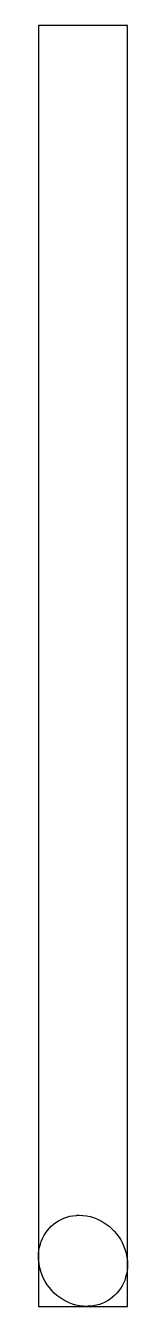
# Model space of a CAD drawing. Header units: millimetres. Extents: x 0 to 83, y 0 to 1190.
import ezdxf

# ---------------------------------------------------------------- set-up
doc = ezdxf.new("R2010")
doc.units = ezdxf.units.MM
doc.layers.add('CUT', color=7, linetype='Continuous')
doc.layers.add('ROLL', color=1, linetype='Continuous')

msp = doc.modelspace()

# ---------------------------------------------------------------- linework, layer by layer
at = {"layer": 'CUT'}
msp.add_lwpolyline([(37.9, 84.7), (41.4, 84.5), (44.7, 84.1), (48, 83.4), (51.2, 82.5), (54.3, 81.3), (57.4, 79.9), (60.3, 78.3), (63.1, 76.5), (65.7, 74.4), (68.2, 72.2), (70.6, 69.8), (72.8, 67.3), (74.8, 64.5), (76.6, 61.7), (78.2, 58.7), (79.6, 55.6), (80.8, 52.3), (81.7, 49), (82.4, 45.6), (82.8, 42.1), (82.8, 41.7), (82.9, 41.4), (82.9, 41), (82.9, 40.7), (82.9, 40.4), (82.9, 40.1), (82.9, 39.7), (82.9, 39.4), (82.9, 39.1), (82.9, 38.9), (82.8, 35.8), (82.5, 32.8), (82, 29.8), (81.2, 27), (80.3, 24.2), (79.2, 21.6), (77.9, 19.1), (76.4, 16.7), (74.8, 14.4), (73, 12.3), (71.1, 10.3), (69, 8.5), (66.8, 6.8), (64.4, 5.3), (62, 3.9), (59.4, 2.8), (56.7, 1.8), (53.9, 1.1), (51, 0.5), (48, 0.2), (47.7, 0.1), (47.4, 0.1), (47, 0.1), (46.7, 0.1), (46.4, 0.1), (46.1, 0), (45.9, 0), (45.6, 0), (45.3, 0), (45.1, 0), (41.6, 0.1), (38.2, 0.6), (34.9, 1.2), (31.7, 2.2), (28.6, 3.3), (25.6, 4.7), (22.6, 6.4), (19.9, 8.2), (17.2, 10.2), (14.7, 12.4), (12.4, 14.8), (10.1, 17.4), (8.1, 20.1), (6.3, 23), (4.7, 26), (3.3, 29.1), (2.1, 32.3), (1.2, 35.7), (0.6, 39.1), (0.2, 42.6), (0.1, 43), (0.1, 43.3), (0.1, 43.7), (0.1, 44), (0.1, 44.3), (0, 44.7), (0, 45), (0, 45.3), (0, 45.6), (0, 45.9), (0.1, 49), (0.4, 52), (1, 54.9), (1.7, 57.7), (2.6, 60.4), (3.8, 63.1), (5.1, 65.6), (6.5, 68), (8.2, 70.3), (10, 72.5), (11.9, 74.5), (14, 76.3), (16.2, 78), (18.5, 79.5), (21, 80.8), (23.6, 81.9), (26.3, 82.9), (29.1, 83.7), (32, 84.2), (35, 84.5), (35.3, 84.5), (35.6, 84.6), (35.9, 84.6), (36.2, 84.6), (36.5, 84.6), (36.8, 84.6), (37.1, 84.7), (37.4, 84.7), (37.7, 84.7), (37.9, 84.7)], close=True, dxfattribs=at)
at = {"layer": 'ROLL'}
msp.add_lwpolyline([(0, 0), (82.9, 0), (82.9, 1190), (0, 1190)], close=True, dxfattribs=at)

doc.saveas('drawing.dxf')
